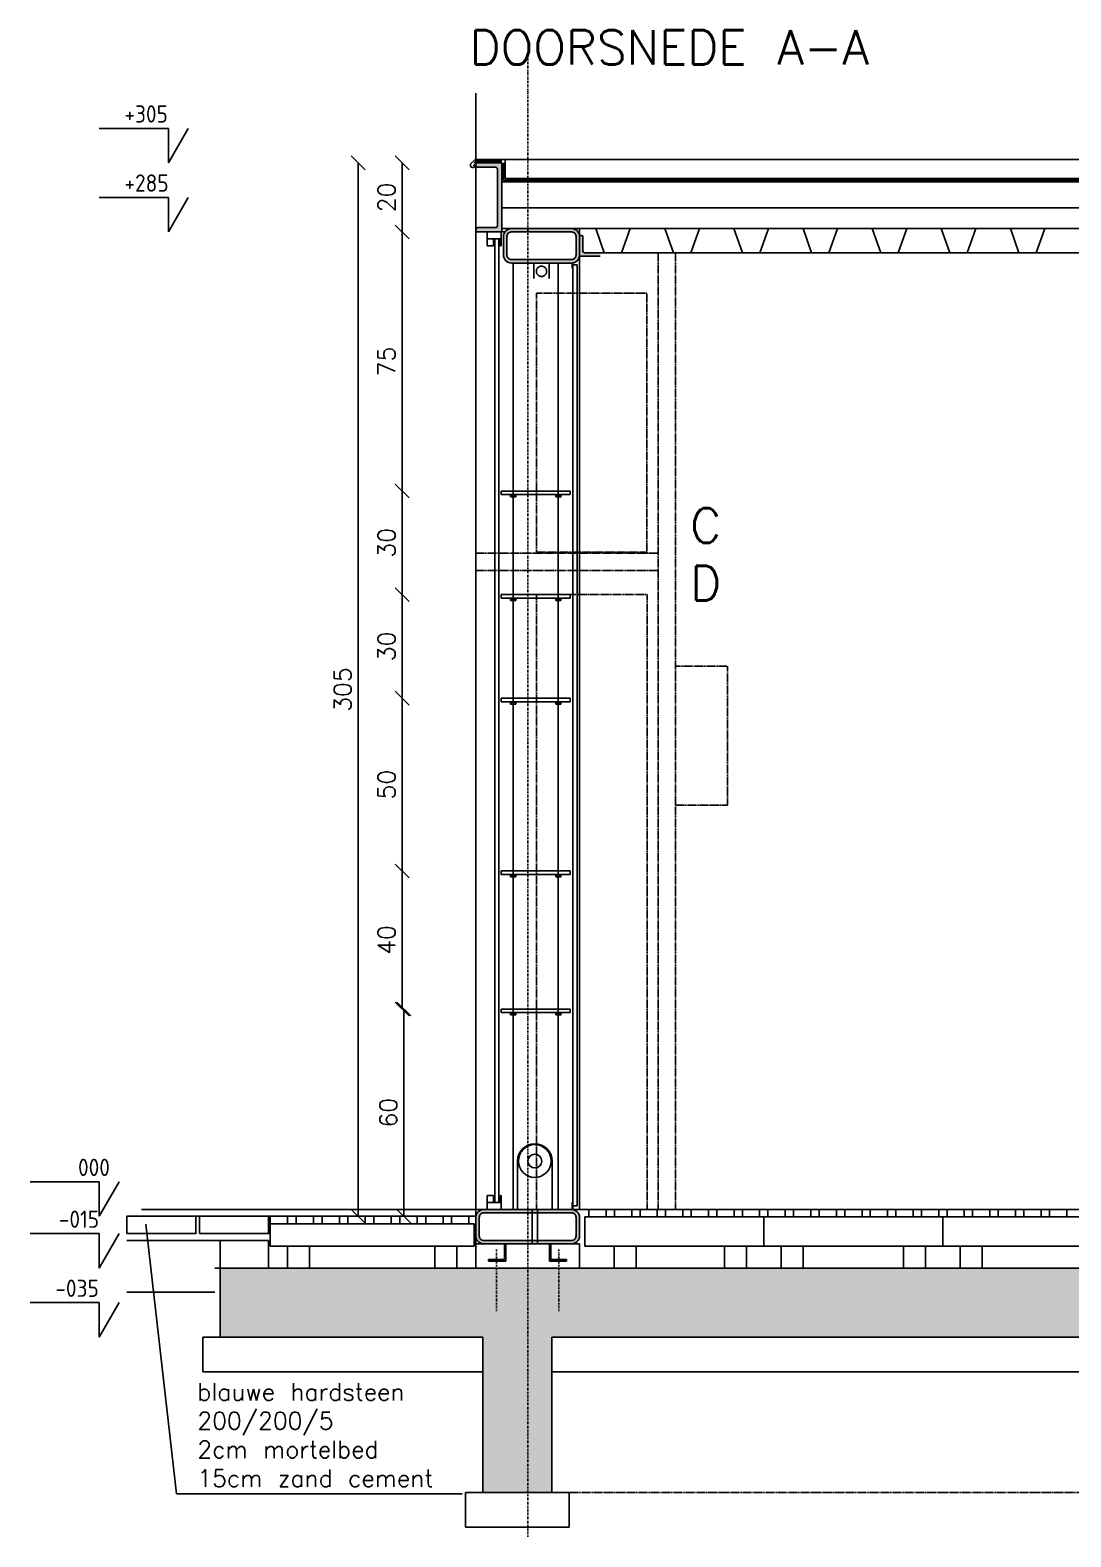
# Model space of a CAD drawing. Header units: centimetres. Extents: x -2527 to 4829, y -303 to 1224.
# Drawn here: x 259.9 to 561, y 83.9 to 520.2 of the extents above; entities that cross this region are included whole.
import ezdxf

# ---------------------------------------------------------------- set-up
doc = ezdxf.new("R2010")
doc.units = ezdxf.units.CM
doc.header["$MEASUREMENT"] = 0
for name, pattern in [('DASHDOT', [1, 0.5, -0.25, 0, -0.25]), ('DASHED', [19.05, 12.7, -6.35]), ('HIDDEN', [0.375, 0.25, -0.125])]:
    doc.linetypes.add(name, pattern=pattern)
doc.layers.get('0').update_dxf_attribs({"linetype": 'CONTINUOUS'})
doc.layers.get('DEFPOINTS').update_dxf_attribs({"linetype": 'CONTINUOUS'})
for name, color, linetype in [('10-TXT-50', 145, 'CONTINUOUS'), ('20-DIM', 2, 'CONTINUOUS'), ('20-TXT-50', 4, 'CONTINUOUS'), ('AANZ', 1, 'CONTINUOUS'), ('AFWERKING', 1, 'CONTINUOUS'), ('ASSEN', 2, 'DASHDOT'), ('BET-DOORSN', 4, 'CONTINUOUS'), ('BET-ONZ', 2, 'HIDDEN'), ('DRAAGSTRUCTUUR', 4, 'CONTINUOUS'), ('HOUT', 2, 'CONTINUOUS'), ('METSELWERK', 1, 'CONTINUOUS'), ('METSELWERK-ONZ', 1, 'HIDDEN'), ('SOLID', 252, 'CONTINUOUS')]:
    doc.layers.add(name, color=color, linetype=linetype)
doc.styles.add('20-ST-25', font='txt.shx', dxfattribs={"height": 5})
doc.styles.add('20-ST-50', font='txt.shx', dxfattribs={"height": 10})
doc.styles.add('CAAA_VZW', font='ISO')
doc.dimstyles.new('20-DIM', dxfattribs={"dimscale": 20, "dimtxt": 0.25, "dimasz": 0.2, "dimexe": 0.2, "dimexo": 0.5, "dimgap": 0.1, "dimtad": 1, "dimdec": 1, "dimdsep": 46, "dimtxsty": '20-ST-25', "dimblk": 'DOT', "dimblk1": 'OBLIQUE', "dimblk2": 'OBLIQUE', "dimsah": 1, "dimcen": 0.1, "dimse1": 1, "dimse2": 1, "dimaunit": 1, "dimadec": 0, "dimazin": 0, "dimtfac": 1, "dimtdec": 1, "dimtix": 1, "dimtmove": 0, "dimatfit": 3, "dimldrblk": 'OBLIQUE', "dimfxl": 1, "dimtolj": 1, "dimarcsym": 0})

# ---------------------------------------------------------------- blocks, each defined once
blk = doc.blocks.new('_OBLIQUE')
at = {"color": 0, "linetype": 'ByBlock'}
blk.add_line((-0.5, -0.5), (0.5, 0.5), dxfattribs=at)
blk = doc.blocks.new('*D3')
at = {"layer": '20-DIM', "color": 0, "lineweight": -2, "transparency": 16777216}
blk.add_line((368.01, 236.74), (368.01, 176.74), dxfattribs=at)
at = {"layer": 'DEFPOINTS', "color": 0, "transparency": 16777216}
for p in [(392.23, 236.74), (368.01, 176.74), (393.83, 176.74)]:
    blk.add_point(p, dxfattribs=at)
at = {"layer": '20-DIM', "color": 0, "lineweight": -2, "transparency": 16777216, "xscale": 4, "yscale": 4, "zscale": 4}
for p, rotation in [((368.01, 236.74), 90), ((368.01, 176.74), 270)]:
    blk.add_blockref('_OBLIQUE', p, dxfattribs=dict(at, rotation=rotation))
at = {"layer": '20-DIM', "color": 0, "transparency": 16777216, "insert": (363.51, 206.74), "char_height": 5, "attachment_point": 5, "rotation": 90, "style": '20-ST-25'}
blk.add_mtext('\\A1;60', dxfattribs=at)
blk = doc.blocks.new('DOT')
blk.add_point((0, 0))
blk = doc.blocks.new('*D4')
at = {"layer": '20-DIM', "color": 0, "lineweight": -2, "transparency": 16777216}
blk.add_line((367.51, 236.74), (367.51, 276.74), dxfattribs=at)
at = {"layer": 'DEFPOINTS', "color": 0, "transparency": 16777216}
for p in [(367.51, 276.74), (392.23, 276.74), (392.23, 236.74)]:
    blk.add_point(p, dxfattribs=at)
at = {"layer": '20-DIM', "color": 0, "lineweight": -2, "transparency": 16777216, "xscale": 4, "yscale": 4, "zscale": 4}
for p, rotation in [((367.51, 276.74), 90), ((367.51, 236.74), 270)]:
    blk.add_blockref('_OBLIQUE', p, dxfattribs=dict(at, rotation=rotation))
at = {"layer": '20-DIM', "color": 0, "transparency": 16777216, "insert": (363.01, 256.74), "char_height": 5, "attachment_point": 5, "rotation": 90, "style": '20-ST-25'}
blk.add_mtext('\\A1;40', dxfattribs=at)
blk = doc.blocks.new('*D5')
at = {"layer": '20-DIM', "color": 0, "lineweight": -2, "transparency": 16777216}
blk.add_line((367.51, 276.74), (367.51, 326.74), dxfattribs=at)
at = {"layer": 'DEFPOINTS', "color": 0, "transparency": 16777216}
for p in [(367.51, 326.74), (392.23, 326.74), (392.23, 276.74)]:
    blk.add_point(p, dxfattribs=at)
at = {"layer": '20-DIM', "color": 0, "lineweight": -2, "transparency": 16777216, "xscale": 4, "yscale": 4, "zscale": 4}
for p, rotation in [((367.51, 326.74), 90), ((367.51, 276.74), 270)]:
    blk.add_blockref('_OBLIQUE', p, dxfattribs=dict(at, rotation=rotation))
at = {"layer": '20-DIM', "color": 0, "transparency": 16777216, "insert": (363.01, 301.74), "char_height": 5, "attachment_point": 5, "rotation": 90, "style": '20-ST-25'}
blk.add_mtext('\\A1;50', dxfattribs=at)
blk = doc.blocks.new('*D6')
at = {"layer": '20-DIM', "color": 0, "lineweight": -2, "transparency": 16777216}
blk.add_line((367.51, 326.74), (367.51, 356.74), dxfattribs=at)
at = {"layer": 'DEFPOINTS', "color": 0, "transparency": 16777216}
for p in [(367.51, 356.74), (392.23, 356.74), (392.23, 326.74)]:
    blk.add_point(p, dxfattribs=at)
at = {"layer": '20-DIM', "color": 0, "lineweight": -2, "transparency": 16777216, "xscale": 4, "yscale": 4, "zscale": 4}
for p, rotation in [((367.51, 356.74), 90), ((367.51, 326.74), 270)]:
    blk.add_blockref('_OBLIQUE', p, dxfattribs=dict(at, rotation=rotation))
at = {"layer": '20-DIM', "color": 0, "transparency": 16777216, "insert": (363.01, 341.74), "char_height": 5, "attachment_point": 5, "rotation": 90, "style": '20-ST-25'}
blk.add_mtext('\\A1;30', dxfattribs=at)
blk = doc.blocks.new('*D7')
at = {"layer": '20-DIM', "color": 0, "lineweight": -2, "transparency": 16777216}
blk.add_line((367.51, 356.74), (367.51, 386.74), dxfattribs=at)
at = {"layer": 'DEFPOINTS', "color": 0, "transparency": 16777216}
for p in [(367.51, 386.74), (392.23, 386.74), (392.23, 356.74)]:
    blk.add_point(p, dxfattribs=at)
at = {"layer": '20-DIM', "color": 0, "lineweight": -2, "transparency": 16777216, "xscale": 4, "yscale": 4, "zscale": 4}
for p, rotation in [((367.51, 386.74), 90), ((367.51, 356.74), 270)]:
    blk.add_blockref('_OBLIQUE', p, dxfattribs=dict(at, rotation=rotation))
at = {"layer": '20-DIM', "color": 0, "transparency": 16777216, "insert": (363.01, 371.74), "char_height": 5, "attachment_point": 5, "rotation": 90, "style": '20-ST-25'}
blk.add_mtext('\\A1;30', dxfattribs=at)
blk = doc.blocks.new('*D8')
at = {"layer": '20-DIM', "color": 0, "lineweight": -2, "transparency": 16777216}
blk.add_line((354.79, 176.74), (354.79, 481.74), dxfattribs=at)
at = {"layer": 'DEFPOINTS', "color": 0, "transparency": 16777216}
for p in [(354.79, 481.74), (388.83, 481.74), (386.83, 176.74)]:
    blk.add_point(p, dxfattribs=at)
at = {"layer": '20-DIM', "color": 0, "lineweight": -2, "transparency": 16777216, "xscale": 4, "yscale": 4, "zscale": 4}
for p, rotation in [((354.79, 481.74), 90), ((354.79, 176.74), 270)]:
    blk.add_blockref('_OBLIQUE', p, dxfattribs=dict(at, rotation=rotation))
at = {"layer": '20-DIM', "color": 0, "transparency": 16777216, "insert": (350.29, 329.24), "char_height": 5, "attachment_point": 5, "rotation": 90, "style": '20-ST-25'}
blk.add_mtext('\\A1;305', dxfattribs=at)
blk = doc.blocks.new('*D9')
at = {"layer": '20-DIM', "color": 0, "lineweight": -2, "transparency": 16777216}
blk.add_line((367.51, 386.74), (367.51, 461.74), dxfattribs=at)
at = {"layer": 'DEFPOINTS', "color": 0, "transparency": 16777216}
for p in [(367.51, 461.74), (388.83, 461.74), (392.23, 386.74)]:
    blk.add_point(p, dxfattribs=at)
at = {"layer": '20-DIM', "color": 0, "lineweight": -2, "transparency": 16777216, "xscale": 4, "yscale": 4, "zscale": 4}
for p, rotation in [((367.51, 461.74), 90), ((367.51, 386.74), 270)]:
    blk.add_blockref('_OBLIQUE', p, dxfattribs=dict(at, rotation=rotation))
at = {"layer": '20-DIM', "color": 0, "transparency": 16777216, "insert": (363.01, 424.24), "char_height": 5, "attachment_point": 5, "rotation": 90, "style": '20-ST-25'}
blk.add_mtext('\\A1;75', dxfattribs=at)
blk = doc.blocks.new('*D10')
at = {"layer": '20-DIM', "color": 0, "lineweight": -2, "transparency": 16777216}
blk.add_line((367.51, 461.74), (367.51, 481.74), dxfattribs=at)
at = {"layer": 'DEFPOINTS', "color": 0, "transparency": 16777216}
for p in [(367.51, 481.74), (388.83, 481.74), (388.83, 461.74)]:
    blk.add_point(p, dxfattribs=at)
at = {"layer": '20-DIM', "color": 0, "lineweight": -2, "transparency": 16777216, "xscale": 4, "yscale": 4, "zscale": 4}
for p, rotation in [((367.51, 481.74), 90), ((367.51, 461.74), 270)]:
    blk.add_blockref('_OBLIQUE', p, dxfattribs=dict(at, rotation=rotation))
at = {"layer": '20-DIM', "color": 0, "transparency": 16777216, "insert": (363.01, 471.74), "char_height": 5, "attachment_point": 5, "rotation": 90, "style": '20-ST-25'}
blk.add_mtext('\\A1;20', dxfattribs=at)
blk = doc.blocks.new('NIVO20')
at = {"color": 0, "linetype": 'ByBlock'}
for p, q in [((0, 0), (-5.77, 10)), ((0, 10), (20, 10)), ((0, 0), (0, 10))]:
    blk.add_line(p, q, dxfattribs=at)
at = {"color": 0, "linetype": 'ByBlock', "style": 'CAAA_VZW'}
blk.add_attdef('NIVO', (0, 11.67), '', height=5, dxfattribs=at)

msp = doc.modelspace()

# ---------------------------------------------------------------- hatches: boundary and pattern name
at = {"layer": 'AANZ'}
h = msp.add_hatch(color=256, dxfattribs=at)
h.paths.add_polyline_path([(399.63, 385.74), (398.88, 385.74), (398.88, 385.04), (399.63, 385.04)])
h.paths.add_polyline_path([(400.38, 385.74), (399.63, 385.74), (399.63, 385.04), (400.38, 385.04)])
h = msp.add_hatch(color=256, dxfattribs=at)
h.paths.add_polyline_path([(412.68, 385.74), (411.93, 385.74), (411.93, 385.04), (412.68, 385.04)])
h.paths.add_polyline_path([(413.43, 385.74), (412.68, 385.74), (412.68, 385.04), (413.43, 385.04)])
h = msp.add_hatch(color=256, dxfattribs=at)
h.paths.add_polyline_path([(399.63, 355.74), (398.88, 355.74), (398.88, 355.04), (399.63, 355.04)])
h.paths.add_polyline_path([(400.38, 355.74), (399.63, 355.74), (399.63, 355.04), (400.38, 355.04)])
h = msp.add_hatch(color=256, dxfattribs=at)
h.paths.add_polyline_path([(412.68, 355.74), (411.93, 355.74), (411.93, 355.04), (412.68, 355.04)])
h.paths.add_polyline_path([(413.43, 355.74), (412.68, 355.74), (412.68, 355.04), (413.43, 355.04)])
h = msp.add_hatch(color=256, dxfattribs=at)
h.paths.add_polyline_path([(399.63, 325.74), (398.88, 325.74), (398.88, 325.04), (399.63, 325.04)])
h.paths.add_polyline_path([(400.38, 325.74), (399.63, 325.74), (399.63, 325.04), (400.38, 325.04)])
h = msp.add_hatch(color=256, dxfattribs=at)
h.paths.add_polyline_path([(412.68, 325.74), (411.93, 325.74), (411.93, 325.04), (412.68, 325.04)])
h.paths.add_polyline_path([(413.43, 325.74), (412.68, 325.74), (412.68, 325.04), (413.43, 325.04)])
h = msp.add_hatch(color=256, dxfattribs=at)
h.paths.add_polyline_path([(399.63, 275.74), (398.88, 275.74), (398.88, 275.04), (399.63, 275.04)])
h.paths.add_polyline_path([(400.38, 275.74), (399.63, 275.74), (399.63, 275.04), (400.38, 275.04)])
h = msp.add_hatch(color=256, dxfattribs=at)
h.paths.add_polyline_path([(412.68, 275.74), (411.93, 275.74), (411.93, 275.04), (412.68, 275.04)])
h.paths.add_polyline_path([(413.43, 275.74), (412.68, 275.74), (412.68, 275.04), (413.43, 275.04)])
h = msp.add_hatch(color=256, dxfattribs=at)
h.paths.add_polyline_path([(399.63, 235.74), (398.88, 235.74), (398.88, 235.04), (399.63, 235.04)])
h.paths.add_polyline_path([(400.38, 235.74), (399.63, 235.74), (399.63, 235.04), (400.38, 235.04)])
h = msp.add_hatch(color=256, dxfattribs=at)
h.paths.add_polyline_path([(412.68, 235.74), (411.93, 235.74), (411.93, 235.04), (412.68, 235.04)])
h.paths.add_polyline_path([(413.43, 235.74), (412.68, 235.74), (412.68, 235.04), (413.43, 235.04)])
at = {"layer": 'DRAAGSTRUCTUUR'}
for points in [[(396.33, 481.74), (388.83, 481.74), (388.83, 481.09, 0.414214), (389.43, 480.49), (394.48, 480.49, -0.414214), (395.08, 479.89), (395.08, 463.59, -0.414214), (394.48, 462.99), (389.43, 462.99, 0.414214), (388.83, 462.39), (388.83, 461.74), (389.33, 461.74), (396.33, 461.74)], [(419.83, 460.34, 0.414214), (419.43, 460.74), (418.83, 460.74), (418.83, 454.74), (424.83, 454.74), (424.83, 455.34, 0.414214), (424.43, 455.74), (420.23, 455.74, -0.414214), (419.83, 456.14)]]:
    msp.add_hatch(color=256, dxfattribs=at).paths.add_polyline_path(points)
h = msp.add_hatch(color=256, dxfattribs=at)
h.paths.add_polyline_path([(416.53, 462.74), (399.13, 462.74, 0.414214), (396.83, 460.44), (396.83, 455.04, 0.414214), (399.13, 452.74), (416.53, 452.74, 0.414214), (418.83, 455.04), (418.83, 460.44, 0.414214)])
h.paths.add_polyline_path([(416.53, 461.74, -0.414214), (417.83, 460.44), (417.83, 455.04, -0.414214), (416.53, 453.74), (399.13, 453.74, -0.414214), (397.83, 455.04), (397.83, 460.44, -0.414214), (399.13, 461.74)], flags=16)
h = msp.add_hatch(color=256, dxfattribs=at)
h.paths.add_polyline_path([(418.83, 171.04), (418.83, 176.44, 0.414214), (416.53, 178.74), (391.13, 178.74, 0.414214), (388.83, 176.44), (388.83, 171.04, 0.414214), (391.13, 168.74), (416.53, 168.74, 0.414214)])
h.paths.add_polyline_path([(391.13, 169.74, -0.414214), (389.83, 171.04), (389.83, 176.44, -0.414214), (391.13, 177.74), (416.53, 177.74, -0.414214), (417.83, 176.44), (417.83, 171.04, -0.414214), (416.53, 169.74)], flags=16)
h = msp.add_hatch(color=256, dxfattribs=at)
h.paths.add_polyline_path([(397.14, 164.24), (392.54, 164.24), (392.54, 163.74), (397.54, 163.74), (397.54, 168.74), (397.14, 168.74)])
h.paths.add_polyline_path([(410.51, 168.74), (410.11, 168.74), (410.11, 163.74), (415.11, 163.74), (415.11, 164.24), (410.51, 164.24)])
at = {"layer": 'SOLID'}
msp.add_hatch(color=256, dxfattribs=at).paths.add_polyline_path([(848.83, 141.74), (848.83, 96.74), (868.83, 96.74), (868.83, 161.74), (576.33, 161.74), (418.83, 161.74), (314.83, 161.74), (314.83, 141.74), (390.83, 141.74), (390.83, 96.74), (410.83, 96.74), (410.83, 141.74)])

# ---------------------------------------------------------------- linework, layer by layer
at = {"layer": 'AANZ'}
for p, q in [((418.83, 178.74), (418.83, 462.74)), ((388.83, 168.74), (388.83, 461.74)), ((396.33, 461.74), (397.23, 461.74)), ((424.43, 455.74), (653.23, 455.74)), ((399.63, 452.74), (399.63, 178.74)), ((412.68, 452.74), (412.68, 178.74)), ((388.83, 176.74), (328.83, 176.74)), ((576.33, 178.74), (418.83, 178.74)), ((388.83, 168.74), (390.83, 168.74))]:
    msp.add_line(p, q, dxfattribs=at)
for points in [[(398.88, 385.04), (400.38, 385.04), (400.38, 385.74), (398.88, 385.74)], [(411.93, 385.04), (413.43, 385.04), (413.43, 385.74), (411.93, 385.74)], [(398.88, 355.04), (400.38, 355.04), (400.38, 355.74), (398.88, 355.74)], [(411.93, 355.04), (413.43, 355.04), (413.43, 355.74), (411.93, 355.74)], [(398.88, 325.04), (400.38, 325.04), (400.38, 325.74), (398.88, 325.74)], [(411.93, 325.04), (413.43, 325.04), (413.43, 325.74), (411.93, 325.74)], [(398.88, 275.04), (400.38, 275.04), (400.38, 275.74), (398.88, 275.74)], [(411.93, 275.04), (413.43, 275.04), (413.43, 275.74), (411.93, 275.74)], [(398.88, 235.04), (400.38, 235.04), (400.38, 235.74), (398.88, 235.74)], [(411.93, 235.04), (413.43, 235.04), (413.43, 235.74), (411.93, 235.74)]]:
    msp.add_lwpolyline(points, close=True, dxfattribs=at)
at = {"layer": 'AFWERKING'}
for p, q in [((388.62, 482.74), (387.42, 481.54)), ((388.55, 481.41), (388.06, 480.91)), ((388.83, 482.24), (388.27, 481.69)), ((388.62, 482.74), (397.32, 482.74)), ((388.83, 482.24), (396.33, 482.24)), ((396.82, 481.71), (396.82, 476.74)), ((397.32, 482.74), (397.32, 477.24)), ((860.33, 482.74), (397.32, 482.74)), ((396.82, 476.74), (703.58, 476.74)), ((397.32, 477.24), (702.88, 477.24)), ((394.33, 180.74), (394.33, 459.74)), ((395.53, 180.74), (395.53, 459.74)), ((416.68, 451.24), (416.68, 452.75)), ((416.93, 451.24), (416.68, 451.24)), ((416.93, 451.24), (416.93, 452.75)), ((416.93, 178.71), (416.93, 452.24)), ((418.13, 452.24), (416.93, 452.24)), ((418.13, 179.74), (418.13, 452.24)), ((416.68, 178.74), (416.68, 180.74)), ((416.68, 180.74), (416.93, 180.74)), ((418.13, 179.74), (416.93, 179.74)), ((314.83, 169.74), (314.83, 161.74)), ((314.83, 169.74), (328.83, 169.74)), ((328.83, 169.74), (328.83, 161.74)), ((314.83, 161.74), (313.33, 161.74))]:
    msp.add_line(p, q, dxfattribs=at)
at = {"layer": 'AFWERKING', "linetype": 'DASHED'}
for p, q in [((405.14, 178.74), (405.14, 168.74)), ((406.64, 178.74), (406.64, 168.74))]:
    msp.add_line(p, q, dxfattribs=at)
at = {"layer": 'AFWERKING'}
for points in [[(392.13, 461.74), (396.13, 461.74), (396.13, 457.74), (395.93, 457.74), (395.93, 459.74), (392.13, 459.74), (392.13, 461.74)], [(392.13, 178.74), (396.13, 178.74), (396.13, 182.74), (395.93, 182.74), (395.93, 180.74), (392.13, 180.74), (392.13, 178.74)]]:
    msp.add_lwpolyline(points, dxfattribs=at)
for points in [[(392.13, 459.74), (393.93, 459.74), (393.93, 457.74), (392.13, 457.74)], [(392.13, 180.74), (393.93, 180.74), (393.93, 182.74), (392.13, 182.74)]]:
    msp.add_lwpolyline(points, close=True, dxfattribs=at)
msp.add_arc((387.94, 481.08), 0.7, 134.9035, 28.3849, dxfattribs=at)
at = {"layer": 'ASSEN'}
for p, q in [((403.83, 513.11), (403.83, 83.93)), ((394.84, 167.1), (394.84, 149.31)), ((412.81, 167.1), (412.81, 149.31))]:
    msp.add_line(p, q, dxfattribs=at)
at = {"layer": 'BET-DOORSN'}
for p, q in [((418.83, 161.74), (314.83, 161.74)), ((314.83, 161.74), (314.83, 141.74)), ((418.83, 161.74), (576.33, 161.74)), ((390.83, 141.74), (314.83, 141.74)), ((390.83, 141.74), (390.83, 96.74)), ((410.83, 141.74), (848.83, 141.74)), ((410.83, 141.74), (410.83, 96.74)), ((390.83, 96.74), (410.83, 96.74))]:
    msp.add_line(p, q, dxfattribs=at)
at = {"layer": 'BET-ONZ'}
msp.add_line((410.83, 96.74), (848.83, 96.74), dxfattribs=at)
at = {"layer": 'DRAAGSTRUCTUUR'}
for p, q in [((388.83, 481.74), (396.33, 481.74)), ((388.83, 481.74), (388.83, 481.09)), ((389.43, 480.49), (394.48, 480.49)), ((395.08, 479.89), (395.08, 463.59)), ((396.33, 481.74), (396.33, 461.74)), ((396.33, 476.24), (861.33, 476.24)), ((396.33, 468.74), (861.33, 468.74)), ((389.43, 462.99), (394.48, 462.99)), ((399.13, 462.74), (396.33, 462.74)), ((416.53, 462.74), (419.83, 462.74)), ((419.83, 462.74), (661.13, 462.74)), ((388.83, 461.74), (388.83, 462.39)), ((388.83, 461.74), (396.33, 461.74)), ((389.33, 461.74), (388.83, 461.74)), ((419.43, 460.74), (418.83, 460.74)), ((418.83, 460.74), (418.83, 454.74)), ((419.83, 460.34), (419.83, 456.14)), ((418.83, 454.74), (424.83, 454.74)), ((420.23, 455.74), (424.43, 455.74))]:
    msp.add_line(p, q, dxfattribs=at)
for points in [[(399.13, 452.74), (416.53, 452.74, 0.414214), (418.83, 455.04), (418.83, 460.44, 0.414214), (416.53, 462.74), (399.13, 462.74, 0.414214), (396.83, 460.44), (396.83, 455.04, 0.414214)], [(399.13, 453.74), (416.53, 453.74, 0.414214), (417.83, 455.04), (417.83, 460.44, 0.414214), (416.53, 461.74), (399.13, 461.74, 0.414214), (397.83, 460.44), (397.83, 455.04, 0.414214)], [(391.13, 168.74), (416.53, 168.74, 0.414214), (418.83, 171.04), (418.83, 176.44, 0.414214), (416.53, 178.74), (391.13, 178.74, 0.414214), (388.83, 176.44), (388.83, 171.04, 0.414214)], [(391.13, 169.74), (416.53, 169.74, 0.414214), (417.83, 171.04), (417.83, 176.44, 0.414214), (416.53, 177.74), (391.13, 177.74, 0.414214), (389.83, 176.44), (389.83, 171.04, 0.414214)]]:
    msp.add_lwpolyline(points, format="xyb", close=True, dxfattribs=at)
for points in [[(413.51, 462.74), (423.51, 462.74), (426.01, 455.74), (431.01, 455.74)], [(426.01, 455.74), (431.01, 455.74), (433.51, 462.74), (443.51, 462.74), (446.01, 455.74), (451.01, 455.74)], [(446.01, 455.74), (451.01, 455.74), (453.51, 462.74), (463.51, 462.74), (466.01, 455.74), (471.01, 455.74)], [(466.01, 455.74), (471.01, 455.74), (473.51, 462.74), (483.51, 462.74), (486.01, 455.74), (491.01, 455.74)], [(486.01, 455.74), (491.01, 455.74), (493.51, 462.74), (503.51, 462.74), (506.01, 455.74), (511.01, 455.74)], [(506.01, 455.74), (511.01, 455.74), (513.51, 462.74), (523.51, 462.74), (526.01, 455.74), (531.01, 455.74)], [(526.01, 455.74), (531.01, 455.74), (533.51, 462.74), (543.51, 462.74), (546.01, 455.74), (551.01, 455.74)], [(546.01, 455.74), (551.01, 455.74), (553.51, 462.74), (563.51, 462.74), (566.01, 455.74), (571.01, 455.74)]]:
    msp.add_lwpolyline(points, dxfattribs=at)
at = {"layer": 'DRAAGSTRUCTUUR', "linetype": 'DASHED'}
for points in [[(397.54, 163.74), (397.54, 168.74), (397.14, 168.74), (397.14, 164.24), (392.54, 164.24), (392.54, 163.74)], [(410.11, 163.74), (410.11, 168.74), (410.51, 168.74), (410.51, 164.24), (415.11, 164.24), (415.11, 163.74)]]:
    msp.add_lwpolyline(points, close=True, dxfattribs=at)
at = {"layer": 'DRAAGSTRUCTUUR'}
for centre, radius, start, end in [((389.43, 481.09), 0.6, 180, 270), ((394.48, 479.89), 0.6, 0, 90), ((389.43, 462.39), 0.6, 90, 180), ((394.48, 463.59), 0.6, 270, 360), ((419.43, 460.34), 0.4, 360, 90), ((420.23, 456.14), 0.4, 180, 270)]:
    msp.add_arc(centre, radius, start, end, dxfattribs=at)
at = {"layer": 'HOUT'}
for p, q in [((388.83, 171.04), (388.83, 501.92)), ((416.15, 386.74), (396.15, 386.74)), ((396.15, 385.74), (396.15, 386.74)), ((416.15, 385.74), (396.15, 385.74)), ((416.15, 386.74), (416.15, 385.74)), ((416.15, 356.74), (396.15, 356.74)), ((396.15, 355.74), (396.15, 356.74)), ((416.15, 355.74), (396.15, 355.74)), ((416.15, 356.74), (416.15, 355.74)), ((416.15, 326.74), (396.15, 326.74)), ((396.15, 325.74), (396.15, 326.74)), ((416.15, 325.74), (396.15, 325.74)), ((416.15, 326.74), (416.15, 325.74)), ((416.15, 276.74), (396.15, 276.74)), ((396.15, 275.74), (396.15, 276.74)), ((416.15, 275.74), (396.15, 275.74)), ((416.15, 276.74), (416.15, 275.74)), ((416.15, 236.74), (396.15, 236.74)), ((396.15, 236.74), (396.15, 235.74)), ((416.15, 235.74), (396.15, 235.74)), ((416.15, 236.74), (416.15, 235.74)), ((400.89, 192.74), (400.89, 178.74)), ((410.89, 192.74), (410.89, 178.74)), ((574.62, 178.74), (292.08, 178.74)), ((308.83, 176.74), (307.83, 176.74)), ((329.33, 176.74), (329.33, 174.54)), ((334.33, 176.74), (329.33, 176.74)), ((329.33, 174.54), (388.33, 174.54)), ((329.33, 168.14), (329.33, 174.54)), ((329.33, 174.54), (334.33, 174.54)), ((334.33, 174.54), (334.33, 176.74)), ((336.83, 176.74), (336.83, 174.54)), ((341.83, 176.74), (336.83, 176.74)), ((336.83, 174.54), (341.83, 174.54)), ((341.83, 174.54), (341.83, 176.74)), ((344.33, 176.74), (344.33, 174.54)), ((349.33, 176.74), (344.33, 176.74)), ((344.33, 174.54), (349.33, 174.54)), ((349.33, 174.54), (349.33, 176.74)), ((351.83, 176.74), (351.83, 174.54)), ((356.83, 176.74), (351.83, 176.74)), ((351.83, 174.54), (356.83, 174.54)), ((356.83, 174.54), (356.83, 176.74)), ((359.33, 176.74), (359.33, 174.54)), ((364.33, 176.74), (359.33, 176.74)), ((359.33, 174.54), (364.33, 174.54)), ((364.33, 174.54), (364.33, 176.74)), ((366.83, 176.74), (366.83, 174.54)), ((371.83, 176.74), (366.83, 176.74)), ((366.83, 174.54), (371.83, 174.54)), ((371.83, 174.54), (371.83, 176.74)), ((374.33, 176.74), (374.33, 174.54)), ((379.33, 176.74), (374.33, 176.74)), ((374.33, 174.54), (379.33, 174.54)), ((379.33, 174.54), (379.33, 176.74)), ((381.83, 176.74), (381.83, 174.54)), ((386.83, 176.74), (381.83, 176.74)), ((381.83, 174.54), (386.83, 174.54)), ((386.83, 174.54), (386.83, 176.74)), ((388.33, 174.54), (388.33, 168.14)), ((575.83, 176.54), (420.33, 176.54)), ((420.33, 168.14), (420.33, 176.54)), ((421.53, 178.74), (421.53, 176.54)), ((426.53, 178.74), (421.53, 178.74)), ((421.53, 176.54), (426.53, 176.54)), ((426.53, 176.54), (426.53, 178.74)), ((433.93, 178.74), (428.93, 178.74)), ((428.93, 178.74), (428.93, 176.54)), ((428.93, 176.54), (433.93, 176.54)), ((433.93, 176.54), (433.93, 178.74)), ((436.34, 178.74), (436.34, 176.54)), ((441.34, 178.74), (436.34, 178.74)), ((436.34, 176.54), (441.34, 176.54)), ((441.34, 176.54), (441.34, 178.74)), ((443.74, 178.74), (443.74, 176.54)), ((448.74, 178.74), (443.74, 178.74)), ((443.74, 176.54), (448.74, 176.54)), ((448.74, 176.54), (448.74, 178.74)), ((451.15, 178.74), (451.15, 176.54)), ((456.15, 178.74), (451.15, 178.74)), ((451.15, 176.54), (456.15, 176.54)), ((456.15, 176.54), (456.15, 178.74)), ((458.55, 178.74), (458.55, 176.54)), ((463.55, 178.74), (458.55, 178.74)), ((458.55, 176.54), (463.55, 176.54)), ((463.55, 176.54), (463.55, 178.74)), ((465.96, 178.74), (465.96, 176.54)), ((470.96, 178.74), (465.96, 178.74)), ((465.96, 176.54), (470.96, 176.54)), ((470.96, 176.54), (470.96, 178.74)), ((472.16, 176.54), (472.16, 168.14)), ((473.36, 178.74), (473.36, 176.54)), ((478.36, 178.74), (473.36, 178.74)), ((473.36, 176.54), (478.36, 176.54)), ((478.36, 176.54), (478.36, 178.74)), ((480.77, 178.74), (480.77, 176.54)), ((485.77, 178.74), (480.77, 178.74)), ((480.77, 176.54), (485.77, 176.54)), ((485.77, 176.54), (485.77, 178.74)), ((488.17, 178.74), (488.17, 176.54)), ((493.17, 178.74), (488.17, 178.74)), ((488.17, 176.54), (493.17, 176.54)), ((493.17, 176.54), (493.17, 178.74)), ((495.58, 178.74), (495.58, 176.54)), ((500.58, 178.74), (495.58, 178.74)), ((495.58, 176.54), (500.58, 176.54)), ((500.58, 176.54), (500.58, 178.74)), ((502.98, 178.74), (502.98, 176.54)), ((507.98, 178.74), (502.98, 178.74)), ((502.98, 176.54), (507.98, 176.54)), ((507.98, 176.54), (507.98, 178.74)), ((510.38, 178.74), (510.38, 176.54)), ((515.38, 178.74), (510.38, 178.74)), ((510.38, 176.54), (515.38, 176.54)), ((515.38, 176.54), (515.38, 178.74)), ((517.79, 178.74), (517.79, 176.54)), ((522.79, 178.74), (517.79, 178.74)), ((517.79, 176.54), (522.79, 176.54)), ((522.79, 176.54), (522.79, 178.74)), ((523.99, 176.54), (523.99, 168.14)), ((525.19, 178.74), (525.19, 176.54)), ((530.19, 178.74), (525.19, 178.74)), ((525.19, 176.54), (530.19, 176.54)), ((530.19, 176.54), (530.19, 178.74)), ((532.6, 178.74), (532.6, 176.54)), ((537.6, 178.74), (532.6, 178.74)), ((532.6, 176.54), (537.6, 176.54)), ((537.6, 176.54), (537.6, 178.74)), ((540, 178.74), (540, 176.54)), ((545, 178.74), (540, 178.74)), ((540, 176.54), (545, 176.54)), ((545, 176.54), (545, 178.74)), ((547.41, 178.74), (547.41, 176.54)), ((552.41, 178.74), (547.41, 178.74)), ((547.41, 176.54), (552.41, 176.54)), ((552.41, 176.54), (552.41, 178.74)), ((554.81, 178.74), (554.81, 176.54)), ((559.81, 178.74), (554.81, 178.74)), ((554.81, 176.54), (559.81, 176.54)), ((559.81, 176.54), (559.81, 178.74)), ((287.83, 169.74), (314.83, 169.74)), ((388.33, 168.14), (329.33, 168.14)), ((388.83, 168.74), (388.83, 161.74)), ((388.83, 168.74), (418.83, 168.74)), ((418.83, 168.74), (418.83, 161.74)), ((575.83, 168.14), (420.33, 168.14)), ((287.83, 154.74), (313.33, 154.74))]:
    msp.add_line(p, q, dxfattribs=at)
at = {"layer": 'HOUT', "linetype": 'DASHED'}
msp.add_lwpolyline([(405.58, 448.24), (405.58, 452.74), (410.08, 452.74), (410.08, 448.24)], dxfattribs=at)
at = {"layer": 'HOUT'}
for points in [[(287.83, 171.74), (307.83, 171.74), (307.83, 176.74), (287.83, 176.74)], [(308.83, 171.74), (328.83, 171.74), (328.83, 176.74), (308.83, 176.74)], [(334.33, 161.74), (340.73, 161.74), (340.73, 168.14), (334.33, 168.14)], [(383.33, 161.74), (376.93, 161.74), (376.93, 168.14), (383.33, 168.14)], [(418.83, 168.74), (388.83, 168.74), (388.83, 161.74), (418.83, 161.74)], [(428.83, 161.74), (435.23, 161.74), (435.23, 168.14), (428.83, 168.14)], [(460.76, 161.74), (467.16, 161.74), (467.16, 168.14), (460.76, 168.14)], [(483.56, 161.74), (477.16, 161.74), (477.16, 168.14), (483.56, 168.14)], [(512.59, 161.74), (518.99, 161.74), (518.99, 168.14), (512.59, 168.14)], [(535.39, 161.74), (528.99, 161.74), (528.99, 168.14), (535.39, 168.14)]]:
    msp.add_lwpolyline(points, close=True, dxfattribs=at)
at = {"layer": 'HOUT', "linetype": 'DASHED'}
msp.add_circle((407.83, 450.35), 1.5, dxfattribs=at)
at = {"layer": 'HOUT'}
for radius in [4.75, 2]:
    msp.add_circle((405.89, 192.74), radius, dxfattribs=at)
msp.add_arc((405.89, 192.74), 5, 0, 180, dxfattribs=at)
at = {"layer": 'METSELWERK', "linetype": 'DASHED'}
for p, q in [((309.83, 131.74), (309.83, 141.74)), ((309.83, 141.74), (314.83, 141.74)), ((385.83, 86.74), (385.83, 96.74)), ((385.83, 96.74), (390.83, 96.74)), ((415.83, 96.74), (410.83, 96.74)), ((415.83, 86.74), (415.83, 96.74)), ((390.83, 86.74), (385.83, 86.74)), ((410.83, 86.74), (415.83, 86.74))]:
    msp.add_line(p, q, dxfattribs=at)
at = {"layer": 'METSELWERK'}
for p, q in [((390.83, 131.74), (309.83, 131.74)), ((410.83, 131.74), (848.83, 131.74)), ((390.83, 86.74), (410.83, 86.74))]:
    msp.add_line(p, q, dxfattribs=at)
at = {"layer": 'METSELWERK-ONZ'}
for p, q in [((441.63, 178.74), (441.63, 455.74)), ((446.63, 178.74), (446.63, 455.74)), ((441.63, 368.74), (388.83, 368.74)), ((441.63, 363.74), (388.83, 363.74))]:
    msp.add_line(p, q, dxfattribs=at)
for points in [[(406.34, 369), (438.34, 369), (438.34, 444), (406.34, 444)], [(406.43, 178.74), (438.43, 178.74), (438.43, 356.74), (406.43, 356.74)], [(446.63, 336), (461.63, 336), (461.63, 295.74), (446.63, 295.74)]]:
    msp.add_lwpolyline(points, close=True, dxfattribs=at)

# ---------------------------------------------------------------- block references
at = {"layer": '20-DIM'}
ref = msp.add_blockref('NIVO20', (299.85, 481.74), dxfattribs=dict(at, xscale=-1))
ref.add_attrib('NIVO', '+305', (287.15, 493.41), dxfattribs={"layer": '0', "color": 0, "linetype": 'ByBlock', "height": 5, "style": 'CAAA_VZW'})
ref = msp.add_blockref('NIVO20', (299.85, 461.74), dxfattribs=dict(at, xscale=-1))
ref.add_attrib('NIVO', '+285', (287.15, 473.41), dxfattribs={"layer": '0', "color": 0, "linetype": 'ByBlock', "height": 5, "style": 'CAAA_VZW'})
ref = msp.add_blockref('NIVO20', (279.85, 176.74), dxfattribs=dict(at, xscale=-1))
ref.add_attrib('NIVO', ' 000', (270.85, 188.41), dxfattribs={"layer": '0', "color": 0, "linetype": 'ByBlock', "height": 5, "style": 'CAAA_VZW'})
ref = msp.add_blockref('NIVO20', (279.85, 161.74), dxfattribs=dict(at, xscale=-1))
ref.add_attrib('NIVO', '-015', (268.15, 173.41), dxfattribs={"layer": '0', "color": 0, "linetype": 'ByBlock', "height": 5, "style": 'CAAA_VZW'})
ref = msp.add_blockref('NIVO20', (279.85, 141.74), dxfattribs=dict(at, xscale=-1))
ref.add_attrib('NIVO', '-035', (267.15, 153.41), dxfattribs={"layer": '0', "color": 0, "linetype": 'ByBlock', "height": 5, "style": 'CAAA_VZW'})

# ---------------------------------------------------------------- texts
at = {"layer": '10-TXT-50', "insert": (459.84, 368.39), "char_height": 10, "attachment_point": 6, "style": '20-ST-25'}
msp.add_mtext('\\A1;C \\PD', dxfattribs=at)
at = {"layer": '20-DIM', "insert": (308.23, 113.39), "char_height": 5, "attachment_point": 4, "style": '20-ST-25'}
msp.add_mtext('blauwe hardsteen\\P200/200/5\\P2cm mortelbed\\P15cm zand cement', dxfattribs=at)
at = {"layer": '20-TXT-50', "style": '20-ST-50'}
msp.add_text('DOORSNEDE A-A', height=10, dxfattribs=at).set_placement((387.01, 510.18))

# ---------------------------------------------------------------- dimensions: what is measured, and where the dimension line sits
at = {"layer": '20-DIM'}
for base, p1, p2, picture, middle in [((354.79, 481.74), (386.83, 176.74), (388.83, 481.74), '*D8', (350.29, 329.24)), ((367.51, 481.74), (388.83, 461.74), (388.83, 481.74), '*D10', (363.01, 471.74)), ((367.51, 461.74), (392.23, 386.74), (388.83, 461.74), '*D9', (363.01, 424.24)), ((367.51, 386.74), (392.23, 356.74), (392.23, 386.74), '*D7', (363.01, 371.74)), ((367.51, 356.74), (392.23, 326.74), (392.23, 356.74), '*D6', (363.01, 341.74)), ((367.51, 326.74), (392.23, 276.74), (392.23, 326.74), '*D5', (363.01, 301.74)), ((367.51, 276.74), (392.23, 236.74), (392.23, 276.74), '*D4', (363.01, 256.74)), ((368.01, 176.74), (392.23, 236.74), (393.83, 176.74), '*D3', (363.51, 206.74))]:
    dim = msp.add_linear_dim(base=base, p1=p1, p2=p2, angle=90, dimstyle='20-DIM', dxfattribs=at)
    dim.commit()
    dim.dimension.update_dxf_attribs({"geometry": picture, "text_midpoint": middle})

# ---------------------------------------------------------------- leaders
at = {"layer": '20-DIM', "has_arrowhead": 0, "annotation_type": 0, "has_hookline": 1, "hookline_direction": 0, "text_width": 76.67}
msp.add_leader([(293.35, 174.49), (302.23, 96.39), (306.23, 96.39)], dimstyle='20-DIM', override={"dimldrblk": 'DOT'}, dxfattribs=at)

doc.saveas('drawing.dxf')
